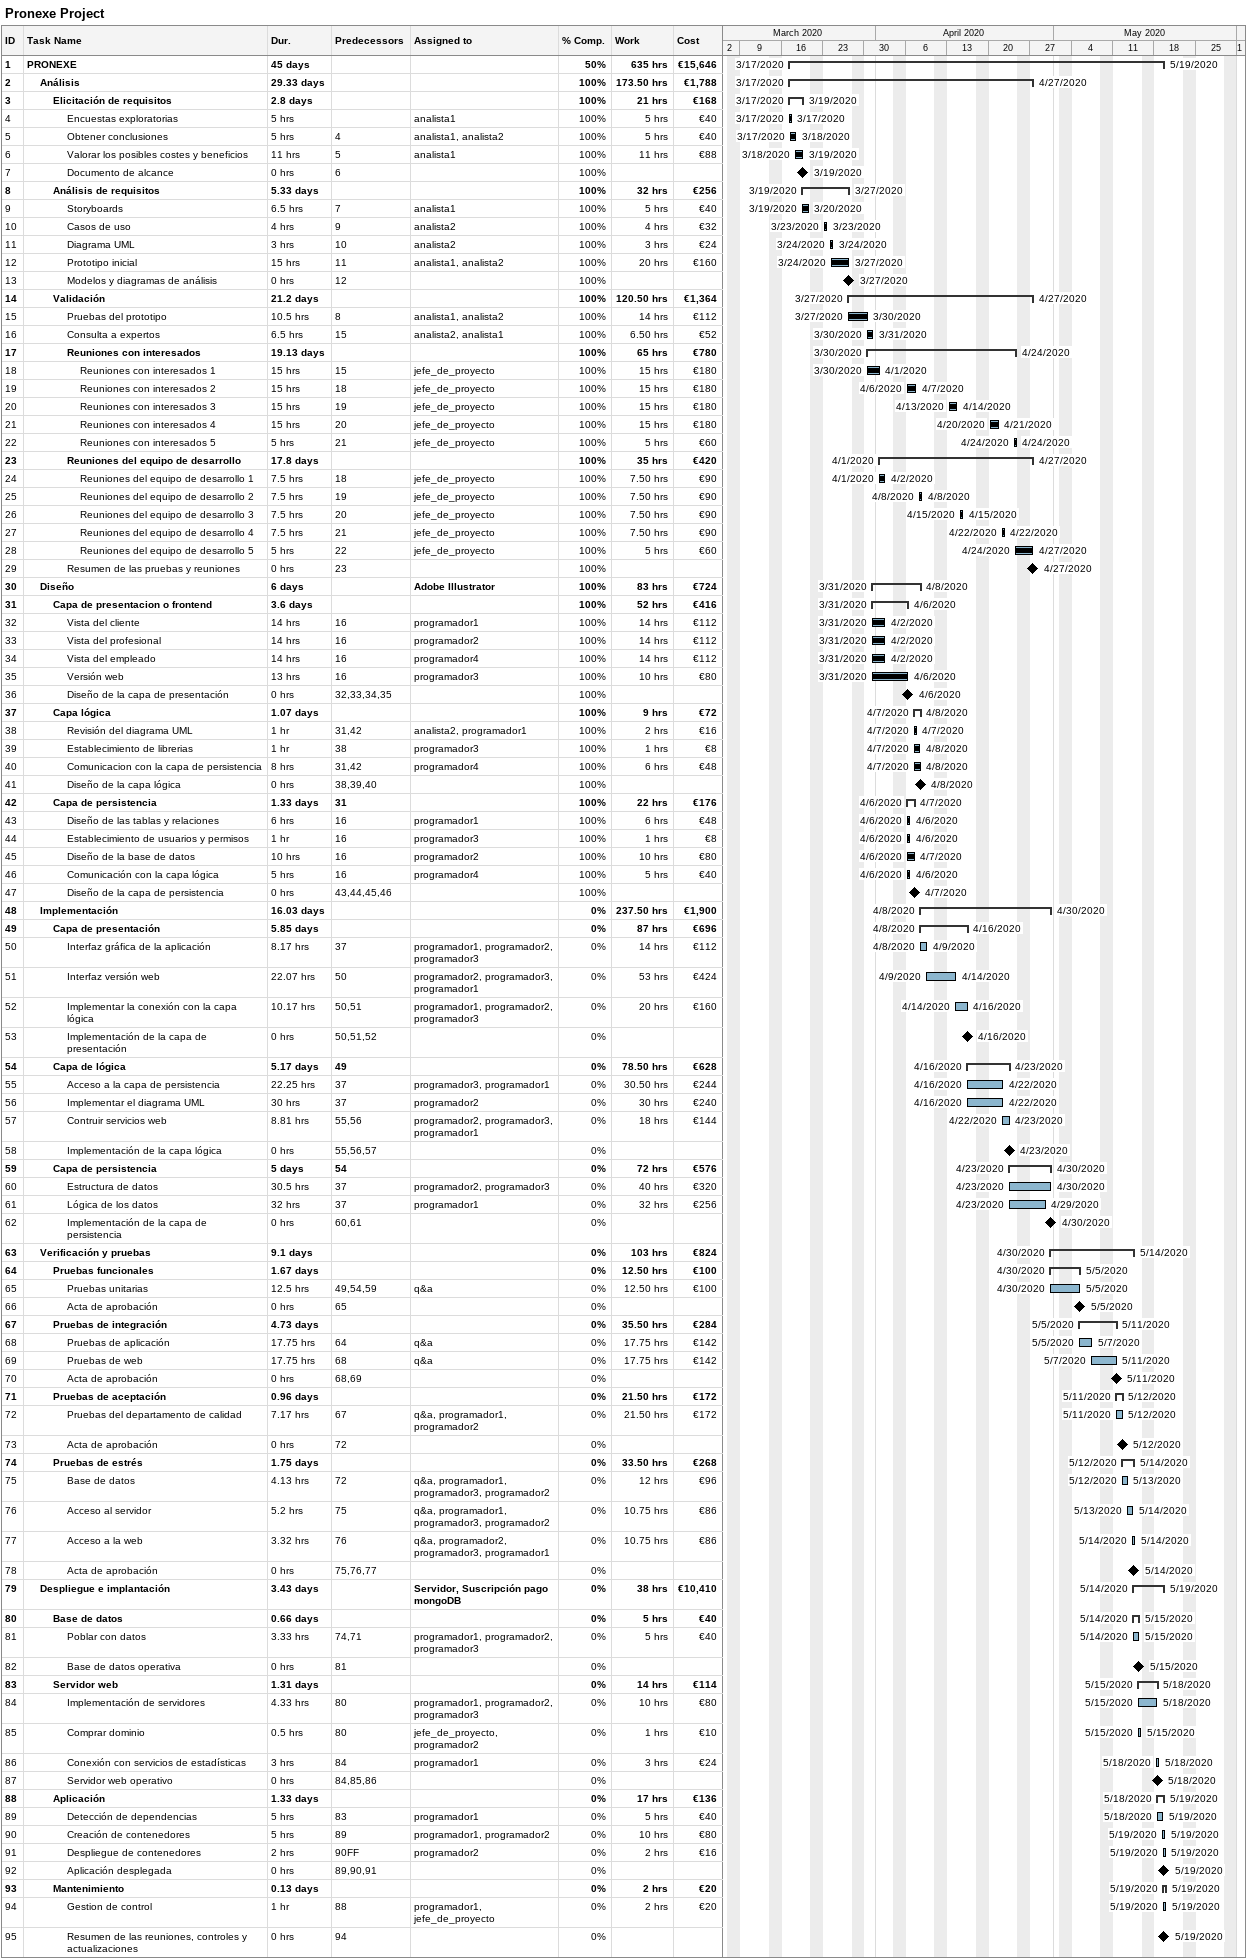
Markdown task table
Pronexe Project

| ID | Level | Task | Duration | Start | Finish | Predecessors | Resources | % complete | Work (h) | Cost (€) |
|---|---|---|---|---|---|---|---|---|---|---|
| 1 | 1 | **PRONEXE** | 45d | 2020-03-17 | 2020-05-19 |  |  | 50 | 635 | 15646 |
| 2 | 2 | **Análisis** | 29.33d | 2020-03-17 | 2020-04-27 |  |  | 100 | 173.50 | 1788 |
| 3 | 3 | **Elicitación de requisitos** | 2.8d | 2020-03-17 | 2020-03-19 |  |  | 100 | 21 | 168 |
| 4 | 4 | Encuestas exploratorias | 5h | 2020-03-17 | 2020-03-17 |  | analista1 | 100 | 5 | 40 |
| 5 | 4 | Obtener conclusiones | 5h | 2020-03-17 | 2020-03-18 | 4 | analista1, analista2 | 100 | 5 | 40 |
| 6 | 4 | Valorar los posibles costes y beneficios | 11h | 2020-03-18 | 2020-03-19 | 5 | analista1 | 100 | 11 | 88 |
| 7 | 4 | Documento de alcance | 0h | 2020-03-19 | 2020-03-19 | 6 |  | 100 |  |  |
| 8 | 3 | **Análisis de requisitos** | 5.33d | 2020-03-19 | 2020-03-27 |  |  | 100 | 32 | 256 |
| 9 | 4 | Storyboards | 6.5h | 2020-03-19 | 2020-03-20 | 7 | analista1 | 100 | 5 | 40 |
| 10 | 4 | Casos de uso | 4h | 2020-03-23 | 2020-03-23 | 9 | analista2 | 100 | 4 | 32 |
| 11 | 4 | Diagrama UML | 3h | 2020-03-24 | 2020-03-24 | 10 | analista2 | 100 | 3 | 24 |
| 12 | 4 | Prototipo inicial | 15h | 2020-03-24 | 2020-03-27 | 11 | analista1, analista2 | 100 | 20 | 160 |
| 13 | 4 | Modelos y diagramas de análisis | 0h | 2020-03-27 | 2020-03-27 | 12 |  | 100 |  |  |
| 14 | 3 | **Validación** | 21.2d | 2020-03-27 | 2020-04-27 |  |  | 100 | 120.50 | 1364 |
| 15 | 4 | Pruebas del prototipo | 10.5h | 2020-03-27 | 2020-03-30 | 8 | analista1, analista2 | 100 | 14 | 112 |
| 16 | 4 | Consulta a expertos | 6.5h | 2020-03-30 | 2020-03-31 | 15 | analista2, analista1 | 100 | 6.50 | 52 |
| 17 | 4 | **Reuniones con interesados** | 19.13d | 2020-03-30 | 2020-04-24 |  |  | 100 | 65 | 780 |
| 18 | 5 | Reuniones con interesados 1 | 15h | 2020-03-30 | 2020-04-01 | 15 | jefe_de_proyecto | 100 | 15 | 180 |
| 19 | 5 | Reuniones con interesados 2 | 15h | 2020-04-06 | 2020-04-07 | 18 | jefe_de_proyecto | 100 | 15 | 180 |
| 20 | 5 | Reuniones con interesados 3 | 15h | 2020-04-13 | 2020-04-14 | 19 | jefe_de_proyecto | 100 | 15 | 180 |
| 21 | 5 | Reuniones con interesados 4 | 15h | 2020-04-20 | 2020-04-21 | 20 | jefe_de_proyecto | 100 | 15 | 180 |
| 22 | 5 | Reuniones con interesados 5 | 5h | 2020-04-24 | 2020-04-24 | 21 | jefe_de_proyecto | 100 | 5 | 60 |
| 23 | 4 | **Reuniones del equipo de desarrollo** | 17.8d | 2020-04-01 | 2020-04-27 |  |  | 100 | 35 | 420 |
| 24 | 5 | Reuniones del equipo de desarrollo 1 | 7.5h | 2020-04-01 | 2020-04-02 | 18 | jefe_de_proyecto | 100 | 7.50 | 90 |
| 25 | 5 | Reuniones del equipo de desarrollo 2 | 7.5h | 2020-04-08 | 2020-04-08 | 19 | jefe_de_proyecto | 100 | 7.50 | 90 |
| 26 | 5 | Reuniones del equipo de desarrollo 3 | 7.5h | 2020-04-15 | 2020-04-15 | 20 | jefe_de_proyecto | 100 | 7.50 | 90 |
| 27 | 5 | Reuniones del equipo de desarrollo 4 | 7.5h | 2020-04-22 | 2020-04-22 | 21 | jefe_de_proyecto | 100 | 7.50 | 90 |
| 28 | 5 | Reuniones del equipo de desarrollo 5 | 5h | 2020-04-24 | 2020-04-27 | 22 | jefe_de_proyecto | 100 | 5 | 60 |
| 29 | 4 | Resumen de las pruebas y reuniones | 0h | 2020-04-27 | 2020-04-27 | 23 |  | 100 |  |  |
| 30 | 2 | **Diseño** | 6d | 2020-03-31 | 2020-04-08 |  | Adobe Illustrator | 100 | 83 | 724 |
| 31 | 3 | **Capa de presentacion o frontend** | 3.6d | 2020-03-31 | 2020-04-06 |  |  | 100 | 52 | 416 |
| 32 | 4 | Vista del cliente | 14h | 2020-03-31 | 2020-04-02 | 16 | programador1 | 100 | 14 | 112 |
| 33 | 4 | Vista del profesional | 14h | 2020-03-31 | 2020-04-02 | 16 | programador2 | 100 | 14 | 112 |
| 34 | 4 | Vista del empleado | 14h | 2020-03-31 | 2020-04-02 | 16 | programador4 | 100 | 14 | 112 |
| 35 | 4 | Versión web | 13h | 2020-03-31 | 2020-04-06 | 16 | programador3 | 100 | 10 | 80 |
| 36 | 4 | Diseño de la capa de presentación | 0h | 2020-04-06 | 2020-04-06 | 32, 33, 34, 35 |  | 100 |  |  |
| 37 | 3 | **Capa lógica** | 1.07d | 2020-04-07 | 2020-04-08 |  |  | 100 | 9 | 72 |
| 38 | 4 | Revisión del diagrama UML | 1h | 2020-04-07 | 2020-04-07 | 31, 42 | analista2, programador1 | 100 | 2 | 16 |
| 39 | 4 | Establecimiento de librerias | 1h | 2020-04-07 | 2020-04-08 | 38 | programador3 | 100 | 1 | 8 |
| 40 | 4 | Comunicacion con la capa de persistencia | 8h | 2020-04-07 | 2020-04-08 | 31, 42 | programador4 | 100 | 6 | 48 |
| 41 | 4 | Diseño de la capa lógica | 0h | 2020-04-08 | 2020-04-08 | 38, 39, 40 |  | 100 |  |  |
| 42 | 3 | **Capa de persistencia** | 1.33d | 2020-04-06 | 2020-04-07 | 31 |  | 100 | 22 | 176 |
| 43 | 4 | Diseño de las tablas y relaciones | 6h | 2020-04-06 | 2020-04-06 | 16 | programador1 | 100 | 6 | 48 |
| 44 | 4 | Establecimiento de usuarios y permisos | 1h | 2020-04-06 | 2020-04-06 | 16 | programador3 | 100 | 1 | 8 |
| 45 | 4 | Diseño de la base de datos | 10h | 2020-04-06 | 2020-04-07 | 16 | programador2 | 100 | 10 | 80 |
| 46 | 4 | Comunicación con la capa lógica | 5h | 2020-04-06 | 2020-04-06 | 16 | programador4 | 100 | 5 | 40 |
| 47 | 4 | Diseño de la capa de persistencia | 0h | 2020-04-07 | 2020-04-07 | 43, 44, 45, 46 |  | 100 |  |  |
| 48 | 2 | **Implementación** | 16.03d | 2020-04-08 | 2020-04-30 |  |  | 0 | 237.50 | 1900 |
| 49 | 3 | **Capa de presentación** | 5.85d | 2020-04-08 | 2020-04-16 |  |  | 0 | 87 | 696 |
| 50 | 4 | Interfaz gráfica de la aplicación | 8.17h | 2020-04-08 | 2020-04-09 | 37 | programador1, programador2, programador3 | 0 | 14 | 112 |
| 51 | 4 | Interfaz versión web | 22.07h | 2020-04-09 | 2020-04-14 | 50 | programador2, programador3, programador1 | 0 | 53 | 424 |
| 52 | 4 | Implementar la conexión con la capa lógica | 10.17h | 2020-04-14 | 2020-04-16 | 50, 51 | programador1, programador2, programador3 | 0 | 20 | 160 |
| 53 | 4 | Implementación de la capa de presentación | 0h | 2020-04-16 | 2020-04-16 | 50, 51, 52 |  | 0 |  |  |
| 54 | 3 | **Capa de lógica** | 5.17d | 2020-04-16 | 2020-04-23 | 49 |  | 0 | 78.50 | 628 |
| 55 | 4 | Acceso a la capa de persistencia | 22.25h | 2020-04-16 | 2020-04-22 | 37 | programador3, programador1 | 0 | 30.50 | 244 |
| 56 | 4 | Implementar el diagrama UML | 30h | 2020-04-16 | 2020-04-22 | 37 | programador2 | 0 | 30 | 240 |
| 57 | 4 | Contruir servicios web | 8.81h | 2020-04-22 | 2020-04-23 | 55, 56 | programador2, programador3, programador1 | 0 | 18 | 144 |
| 58 | 4 | Implementación de la capa lógica | 0h | 2020-04-23 | 2020-04-23 | 55, 56, 57 |  | 0 |  |  |
| 59 | 3 | **Capa de persistencia** | 5d | 2020-04-23 | 2020-04-30 | 54 |  | 0 | 72 | 576 |
| 60 | 4 | Estructura de datos | 30.5h | 2020-04-23 | 2020-04-30 | 37 | programador2, programador3 | 0 | 40 | 320 |
| 61 | 4 | Lógica de los datos | 32h | 2020-04-23 | 2020-04-29 | 37 | programador1 | 0 | 32 | 256 |
| 62 | 4 | Implementación de la capa de persistencia | 0h | 2020-04-30 | 2020-04-30 | 60, 61 |  | 0 |  |  |
| 63 | 2 | **Verificación y pruebas** | 9.1d | 2020-04-30 | 2020-05-14 |  |  | 0 | 103 | 824 |
| 64 | 3 | **Pruebas funcionales** | 1.67d | 2020-04-30 | 2020-05-05 |  |  | 0 | 12.50 | 100 |
| 65 | 4 | Pruebas unitarias | 12.5h | 2020-04-30 | 2020-05-05 | 49, 54, 59 | q&a | 0 | 12.50 | 100 |
| 66 | 4 | Acta de aprobación | 0h | 2020-05-05 | 2020-05-05 | 65 |  | 0 |  |  |
| 67 | 3 | **Pruebas de integración** | 4.73d | 2020-05-05 | 2020-05-11 |  |  | 0 | 35.50 | 284 |
| 68 | 4 | Pruebas de aplicación | 17.75h | 2020-05-05 | 2020-05-07 | 64 | q&a | 0 | 17.75 | 142 |
| 69 | 4 | Pruebas de web | 17.75h | 2020-05-07 | 2020-05-11 | 68 | q&a | 0 | 17.75 | 142 |
| 70 | 4 | Acta de aprobación | 0h | 2020-05-11 | 2020-05-11 | 68, 69 |  | 0 |  |  |
| 71 | 3 | **Pruebas de aceptación** | 0.96d | 2020-05-11 | 2020-05-12 |  |  | 0 | 21.50 | 172 |
| 72 | 4 | Pruebas del departamento de calidad | 7.17h | 2020-05-11 | 2020-05-12 | 67 | q&a, programador1, programador2 | 0 | 21.50 | 172 |
| 73 | 4 | Acta de aprobación | 0h | 2020-05-12 | 2020-05-12 | 72 |  | 0 |  |  |
| 74 | 3 | **Pruebas de estrés** | 1.75d | 2020-05-12 | 2020-05-14 |  |  | 0 | 33.50 | 268 |
| 75 | 4 | Base de datos | 4.13h | 2020-05-12 | 2020-05-13 | 72 | q&a, programador1, programador3, programador2 | 0 | 12 | 96 |
| 76 | 4 | Acceso al servidor | 5.2h | 2020-05-13 | 2020-05-14 | 75 | q&a, programador1, programador3, programador2 | 0 | 10.75 | 86 |
| 77 | 4 | Acceso a la web | 3.32h | 2020-05-14 | 2020-05-14 | 76 | q&a, programador2, programador3, programador1 | 0 | 10.75 | 86 |
| 78 | 4 | Acta de aprobación | 0h | 2020-05-14 | 2020-05-14 | 75, 76, 77 |  | 0 |  |  |
| 79 | 2 | **Despliegue e implantación** | 3.43d | 2020-05-14 | 2020-05-19 |  | Servidor, Suscripción pago mongoDB | 0 | 38 | 10410 |
| 80 | 3 | **Base de datos** | 0.66d | 2020-05-14 | 2020-05-15 |  |  | 0 | 5 | 40 |
| 81 | 4 | Poblar con datos | 3.33h | 2020-05-14 | 2020-05-15 | 74, 71 | programador1, programador2, programador3 | 0 | 5 | 40 |
| 82 | 4 | Base de datos operativa | 0h | 2020-05-15 | 2020-05-15 | 81 |  | 0 |  |  |
| 83 | 3 | **Servidor web** | 1.31d | 2020-05-15 | 2020-05-18 |  |  | 0 | 14 | 114 |
| 84 | 4 | Implementación de servidores | 4.33h | 2020-05-15 | 2020-05-18 | 80 | programador1, programador2, programador3 | 0 | 10 | 80 |
| 85 | 4 | Comprar dominio | 0.5h | 2020-05-15 | 2020-05-15 | 80 | jefe_de_proyecto, programador2 | 0 | 1 | 10 |
| 86 | 4 | Conexión con servicios de estadísticas | 3h | 2020-05-18 | 2020-05-18 | 84 | programador1 | 0 | 3 | 24 |
| 87 | 4 | Servidor web operativo | 0h | 2020-05-18 | 2020-05-18 | 84, 85, 86 |  | 0 |  |  |
| 88 | 3 | **Aplicación** | 1.33d | 2020-05-18 | 2020-05-19 |  |  | 0 | 17 | 136 |
| 89 | 4 | Detección de dependencias | 5h | 2020-05-18 | 2020-05-19 | 83 | programador1 | 0 | 5 | 40 |
| 90 | 4 | Creación de contenedores | 5h | 2020-05-19 | 2020-05-19 | 89 | programador1, programador2 | 0 | 10 | 80 |
| 91 | 4 | Despliegue de contenedores | 2h | 2020-05-19 | 2020-05-19 | 90FF | programador2 | 0 | 2 | 16 |
| 92 | 4 | Aplicación desplegada | 0h | 2020-05-19 | 2020-05-19 | 89, 90, 91 |  | 0 |  |  |
| 93 | 3 | **Mantenimiento** | 0.13d | 2020-05-19 | 2020-05-19 |  |  | 0 | 2 | 20 |
| 94 | 4 | Gestion de control | 1h | 2020-05-19 | 2020-05-19 | 88 | programador1, jefe_de_proyecto | 0 | 2 | 20 |
| 95 | 4 | Resumen de las reuniones, controles y actualizaciones | 0h | 2020-05-19 | 2020-05-19 | 94 |  | 0 |  |  |
